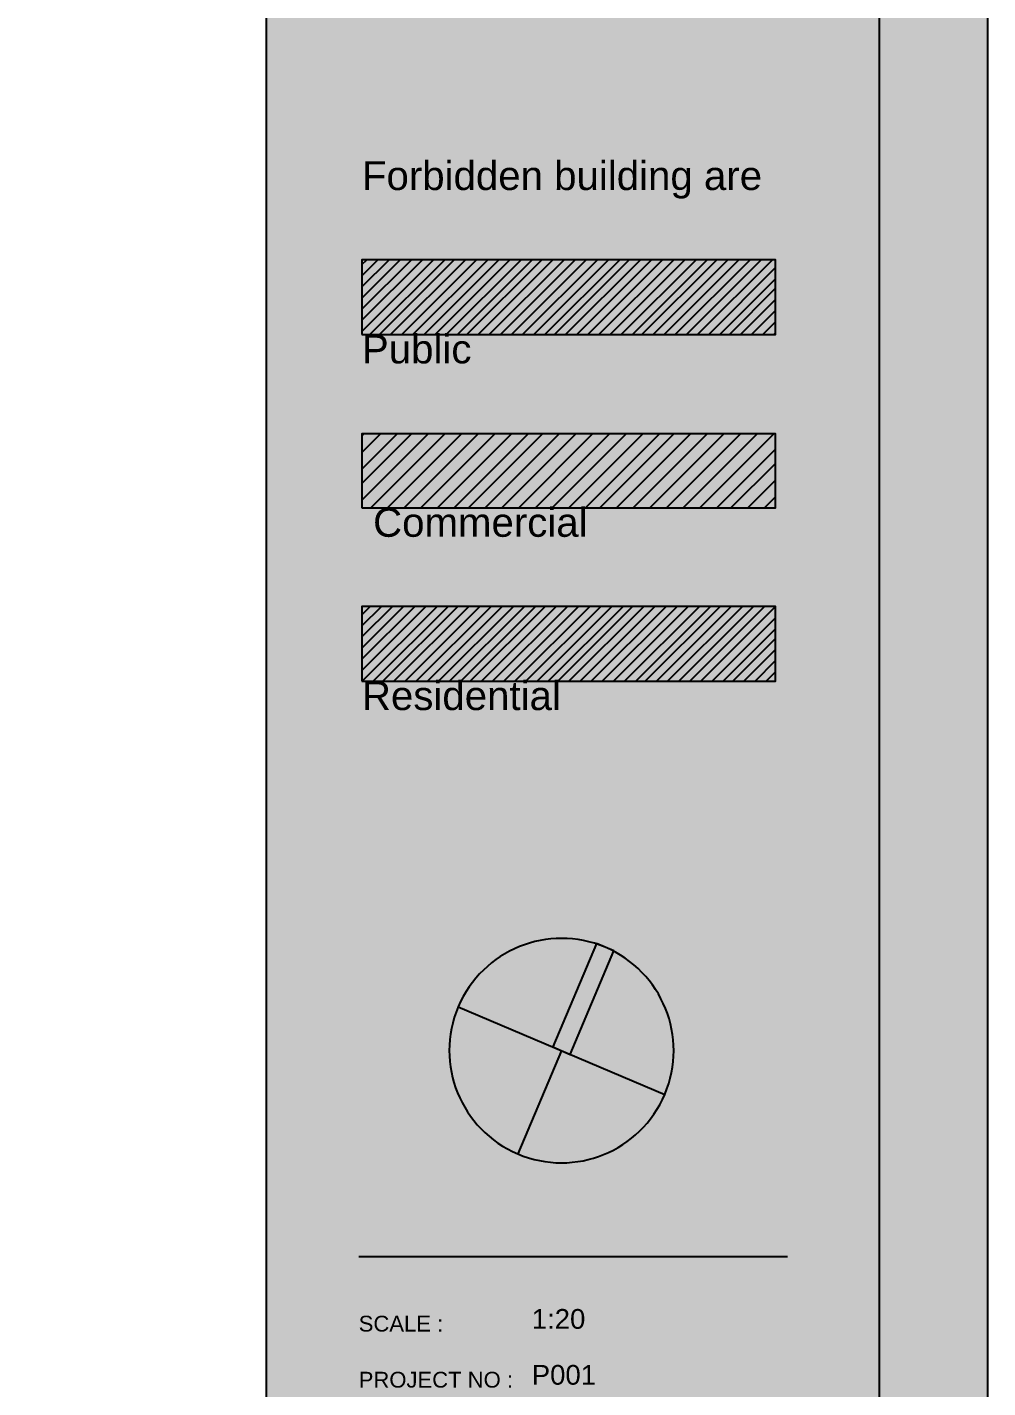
# Model space of a CAD drawing. Header units: metres. Extents: x 202 to 188551, y -77 to 23715.
# Drawn here: x 185016.4 to 185094.1, y 20812.1 to 20922 of the extents above; entities that cross this region are included whole.
import ezdxf

# ---------------------------------------------------------------- set-up
doc = ezdxf.new("R2010")
doc.units = ezdxf.units.M
for name, pattern in [('Commercial', [0]), ('Light Grey Page Line', [0]), ('Page Lines', [0]), ('Public', [0]), ('Residential', [0]), ('Style Grey Hatch  Line', [0])]:
    doc.linetypes.add(name, pattern=pattern)
for name, color, linetype, true_color in [('Imported blocks', 7, 'Continuous', 0xc57dd9), ('Page and Legend', 7, 'Continuous', 0xf890f8), ('Zoning', 7, 'Continuous', 0x47d2e2)]:
    doc.layers.add(name, color=color, linetype=linetype, true_color=true_color)
doc.styles.add('Style_40', font='', dxfattribs={"height": 4.2})
doc.styles.add('Text M A3', font='', dxfattribs={"height": 0.0015})
doc.styles.add('Text S A3', font='', dxfattribs={"height": 0.0012})
doc.styles.get('Style_40').set_extended_font_data('arial')
doc.styles.get('Text M A3').set_extended_font_data('arial')
doc.styles.get('Text S A3').set_extended_font_data('arial')
pattern_1 = [(45, (0, 0), (-3.5355339, 3.5355339), []), (45, (0.9, 0), (-3.5355339, 3.5355339), []), (45, (1.8, 0), (-3.5355339, 3.5355339), []), (45, (2.7, 0), (-3.5355339, 3.5355339), []), (45, (3.6, 0), (-3.5355339, 3.5355339), []), (45, (4.5, 0), (-3.5355339, 3.5355339), []), (45, (5.4, 0), (-3.5355339, 3.5355339), []), (45, (6.3, 0), (-3.5355339, 3.5355339), [])]

# ---------------------------------------------------------------- blocks, each defined once
blk = doc.blocks.new('A3  Title block minimal vertical')
at = {"layer": 'Imported blocks', "transparency": 33554483}
for points in [[(-0.20993, -0.1483), (-0.20053, -0.13906), (-0.20053, 0.13995), (0.15506, 0.13995), (0.15506, -0.13906), (-0.20053, -0.13906), (-0.20993, -0.1483), (0.20993, -0.1483), (0.20993, 0.1483), (-0.20993, 0.1483), (-0.20993, -0.1483)], [(0.18062, -0.06147), (0.18154, -0.0593), (0.182, -0.0595), (0.18218, -0.06129), (0.1828, -0.05984), (0.18309, -0.05996), (0.18217, -0.06213), (0.18188, -0.062), (0.18165, -0.05984), (0.18091, -0.06159), (0.18062, -0.06147)], [(0.17685, -0.07068), (0.17818, -0.07124), (0.1815, -0.06338), (0.18018, -0.06282), (0.17685, -0.07068)]]:
    blk.add_hatch(color=256, dxfattribs=at).paths.add_polyline_path(points, flags=0)
at = {"layer": 'Imported blocks', "linetype": 'Page Lines'}
blk.add_lwpolyline([(-0.20993, -0.1483), (0.20993, -0.1483), (0.20993, 0.1483), (-0.20993, 0.1483), (-0.20993, -0.1483)], close=True, dxfattribs=at)
at = {"layer": 'Imported blocks', "linetype": 'Light Grey Page Line'}
blk.add_lwpolyline([(-0.20053, -0.13906), (0.20169, -0.13906), (0.20169, 0.13995), (-0.20053, 0.13995), (-0.20053, -0.13906)], close=True, dxfattribs=at)
at = {"layer": 'Imported blocks', "linetype": 'Page Lines'}
for points in [[(0.15506, 0.13995), (0.15506, -0.13906)], [(0.16966, -0.06763), (0.18537, -0.07428)], [(0.17752, -0.07096), (0.17419, -0.07881)], [(0.16209, -0.08661), (0.1947, -0.08661)]]:
    blk.add_lwpolyline(points, dxfattribs=at)
blk.add_lwpolyline([(0.18537, -0.07428, 1), (0.16966, -0.06763, 1), (0.18537, -0.07428)], format="xyb", close=True, dxfattribs=at)
at = {"layer": 'Imported blocks', "linetype": 'Style Grey Hatch  Line'}
blk.add_lwpolyline([(0.17685, -0.07068), (0.17818, -0.07124), (0.1815, -0.06338), (0.18018, -0.06282), (0.17685, -0.07068)], close=True, dxfattribs=at)
blk = doc.blocks.new('ScaledText_24')
at = {"layer": 'Imported blocks', "insert": (-163.00908, 31.16509), "char_height": 0.0015, "width": 0.0131587, "attachment_point": 1, "style": 'Text M A3'}
blk.add_mtext('P001', dxfattribs=at)
blk = doc.blocks.new('ScaledText_42')
at = {"layer": 'Page and Legend', "insert": (185691.74, 20079.07), "char_height": 4.2, "width": 68.4654, "attachment_point": 1, "style": 'Style_40'}
blk.add_mtext('Forbidden building are', dxfattribs=at)
blk = doc.blocks.new('ScaledText_46')
at = {"layer": 'Page and Legend', "insert": (185691.74, 20079.07), "char_height": 4.2, "width": 100.96, "attachment_point": 1, "style": 'Style_40'}
blk.add_mtext(' Commercial', dxfattribs=at)
blk = doc.blocks.new('ScaledText_54')
at = {"layer": 'Page and Legend', "insert": (185691.74, 20079.07), "char_height": 4.2, "width": 100.96, "attachment_point": 1, "style": 'Style_40'}
blk.add_mtext('Residential', dxfattribs=at)
blk = doc.blocks.new('ScaledText_67')
at = {"layer": 'Imported blocks', "insert": (-163.00908, 31.1573), "char_height": 0.0015, "width": 0.0131587, "attachment_point": 1, "style": 'Text M A3'}
blk.add_mtext('1:20', dxfattribs=at)
blk = doc.blocks.new('ScaledText_75')
at = {"layer": 'Page and Legend', "insert": (185691.74, 20079.07), "char_height": 4.2, "width": 100.96, "attachment_point": 1, "style": 'Style_40'}
blk.add_mtext('Public', dxfattribs=at)
blk = doc.blocks.new('ScaledText_103')
at = {"layer": 'Imported blocks', "insert": (-162.88043, 31.17108), "char_height": 0.0012, "width": 0.01295, "attachment_point": 1, "style": 'Text S A3'}
blk.add_mtext('PROJECT NO :', dxfattribs=at)
blk = doc.blocks.new('ScaledText_111')
at = {"layer": 'Imported blocks', "insert": (-162.88043, 31.16329), "char_height": 0.0012, "width": 0.0070212, "attachment_point": 1, "style": 'Text S A3'}
blk.add_mtext('SCALE :', dxfattribs=at)

msp = doc.modelspace()

# ---------------------------------------------------------------- hatches: boundary and pattern name
at = {"layer": 'Page and Legend', "transparency": 33554483}
msp.add_hatch(color=256, dxfattribs=at).paths.add_polyline_path([(185043.5, 20911.16), (185076.94, 20911.16), (185076.94, 20917.2), (185043.5, 20917.2), (185043.5, 20911.16)], flags=0)
at = {"layer": 'Page and Legend'}
h = msp.add_hatch(dxfattribs=at)
h.set_pattern_fill('PATTERN_6', color=256, scale=10, style=0, pattern_type=2)
h.set_pattern_definition(pattern_1)
h.paths.add_polyline_path([(185043.5, 20897.15), (185076.94, 20897.15), (185076.94, 20903.2), (185043.5, 20903.2), (185043.5, 20897.15)], flags=0)
h = msp.add_hatch(dxfattribs=at)
h.set_pattern_fill('PATTERN_4', color=256, scale=15, style=0, pattern_type=2)
h.set_pattern_definition([(45, (0, 0), (-5.30330086, 5.30330086), []), (45, (1.35, 0), (-5.30330086, 5.30330086), []), (45, (2.7, 0), (-5.30330086, 5.30330086), []), (45, (4.05, 0), (-5.30330086, 5.30330086), []), (45, (5.4, 0), (-5.30330086, 5.30330086), []), (45, (6.75, 0), (-5.30330086, 5.30330086), []), (45, (8.1, 0), (-5.30330086, 5.30330086), []), (45, (9.45, 0), (-5.30330086, 5.30330086), [])])
h.paths.add_polyline_path([(185043.5, 20883.14), (185076.94, 20883.14), (185076.94, 20889.12), (185043.5, 20889.12), (185043.5, 20883.14)], flags=0)
h = msp.add_hatch(dxfattribs=at)
h.set_pattern_fill('PATTERN_3', color=256, scale=10, style=0, pattern_type=2)
h.set_pattern_definition(pattern_1)
h.paths.add_polyline_path([(185043.5, 20869.14), (185076.94, 20869.14), (185076.94, 20875.19), (185043.5, 20875.19), (185043.5, 20869.14)], flags=0)

# ---------------------------------------------------------------- linework, layer by layer
at = {"layer": 'Page and Legend', "linetype": 'Public'}
msp.add_lwpolyline([(185043.5, 20897.15), (185076.94, 20897.15), (185076.94, 20903.2), (185043.5, 20903.2), (185043.5, 20897.15)], close=True, dxfattribs=at)
at = {"layer": 'Page and Legend', "linetype": 'Commercial'}
msp.add_lwpolyline([(185043.5, 20883.14), (185076.94, 20883.14), (185076.94, 20889.12), (185043.5, 20889.12), (185043.5, 20883.14)], close=True, dxfattribs=at)
at = {"layer": 'Page and Legend', "linetype": 'Residential'}
msp.add_lwpolyline([(185043.5, 20869.14), (185076.94, 20869.14), (185076.94, 20875.19), (185043.5, 20875.19), (185043.5, 20869.14)], close=True, dxfattribs=at)

# ---------------------------------------------------------------- block references
at = {"layer": 'Imported blocks', "xscale": 1062.975773071686, "yscale": 1062.975773071686}
for name, p in [('ScaledText_67', (358331.93, -12301.04)), ('ScaledText_111', (358181.19, -12307.95)), ('ScaledText_103', (358181.19, -12320.76)), ('ScaledText_24', (358331.93, -12313.84))]:
    msp.add_blockref(name, p, dxfattribs=at)
at = {"layer": 'Page and Legend', "yscale": 0.5541007879359146}
for name, p, xscale in [('ScaledText_42', (82151.56, 9785.33), 0.5541007879359146), ('ScaledText_75', (82151.56, 9771.32), 0.5541007879356705), ('ScaledText_46', (82151.56, 9757.31), 0.5541007879356705), ('ScaledText_54', (82151.56, 9743.31), 0.5541007879356705)]:
    msp.add_blockref(name, p, dxfattribs=dict(at, xscale=xscale))
at = {"layer": 'Zoning', "xscale": 1062.975773071686, "yscale": 1062.975773071686}
msp.add_blockref('A3  Title block minimal vertical', (184870.94, 20914.72), dxfattribs=at)

doc.saveas('drawing.dxf')
